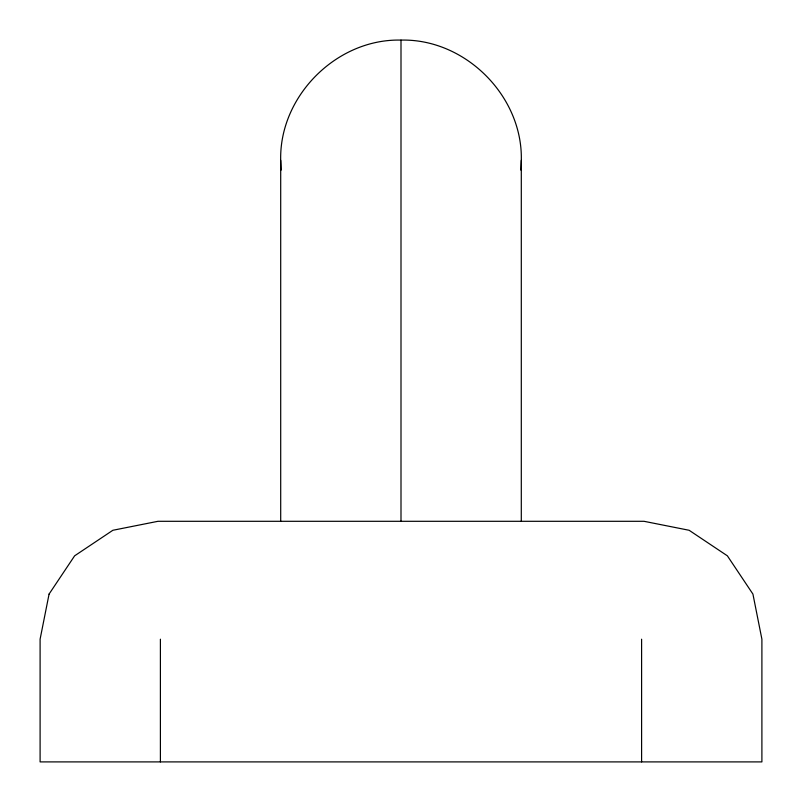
<?xml version="1.0" encoding="UTF-8"?>
<svg xmlns="http://www.w3.org/2000/svg" width="802" height="802" viewBox="0 0 802 802"><rect width="100%" height="100%" fill="white"/><g stroke="black" fill="none" stroke-linecap="round" stroke-linejoin="round"><path stroke-width="1.2" d="M521.3 521.3L521.3 160.771C523.094 96.35 465.421 38.506 401 40.1C336.579 38.506 278.906 96.35 280.7 160.771L280.7 521.3M521.3 160.4L520.859 170.104M281.141 170.104L280.7 160.4M641.6 639.194L641.6 761.9M401 40.1L401 521.3M160.4 639.194L160.4 761.9M49.072 594.082L40.1 639.194L40.1 761.9L761.9 761.9L761.9 639.194L752.928 594.082L727.374 555.826L689.118 530.272L644.006 521.3L157.994 521.3L112.881 530.272L74.626 555.826L49.072 594.082"/></g></svg>
